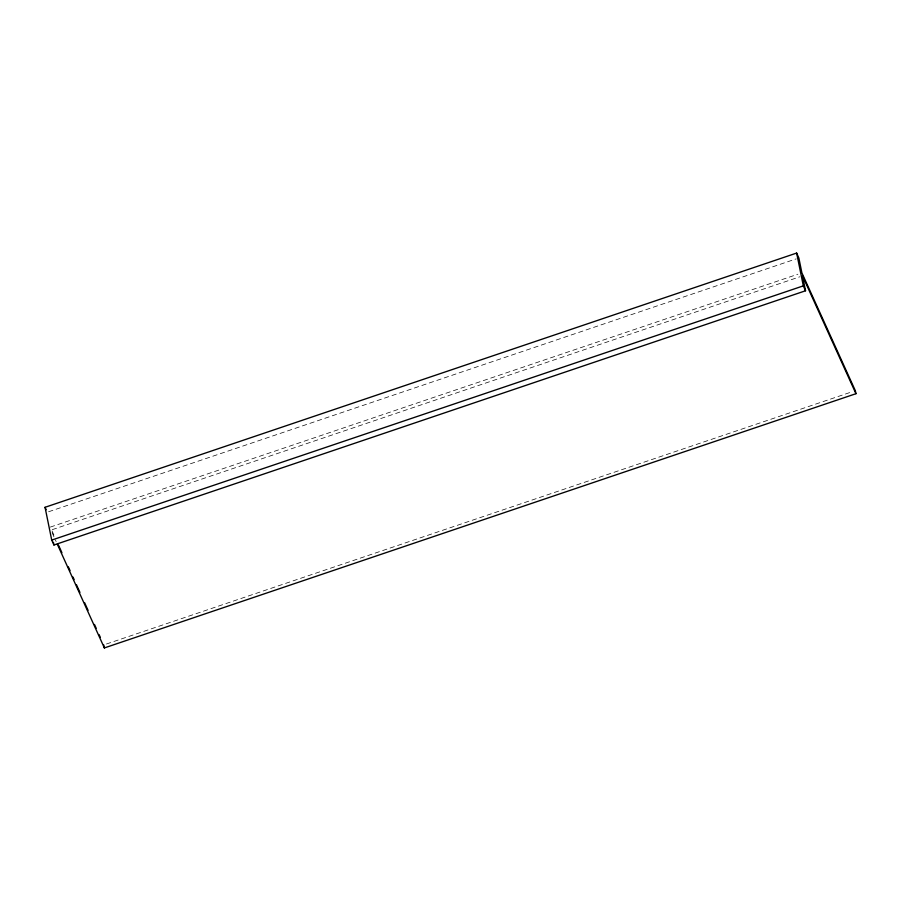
<?xml version="1.0" encoding="UTF-8"?>
<svg xmlns="http://www.w3.org/2000/svg" width="901" height="901" viewBox="0 0 901 901"><rect width="100%" height="100%" fill="white"/><g stroke="black" fill="none" stroke-linecap="round" stroke-linejoin="round"><path stroke-width="0.68" stroke-dasharray="4.5 3.38" d="M48.609 511.757L796.191 258.88M50.31 527.096L797.892 274.219M52.258 529.664L799.84 276.787M106.419 644.012L852.673 391.586M52.055 530.937L54.961 537.345M52.089 532.682L56.155 541.636"/><path stroke-width="1.35" d="M855.95 393.703L802.509 275.886L805.539 290.775L53.959 545.004L51.729 540.093L45.05 507.297L796.63 253.068L798.86 257.979L801.89 272.868L855.331 390.685L855.95 393.703L104.37 647.932L57.315 544.204M51.729 540.093L803.32 285.865L796.63 253.068M803.32 285.865L805.539 290.775M45.05 507.297L46.165 509.752M58.441 545.026L61.932 552.707M68.318 566.797L70.064 570.637M72.97 577.045L74.13 579.602M76.45 584.726L79.941 592.408M84.581 602.656L88.073 610.337M94.459 624.427L96.204 628.267M99.11 634.664L100.27 637.232M103.75 644.913L104.37 647.932M53.407 542.301L53.959 545.004"/></g></svg>
